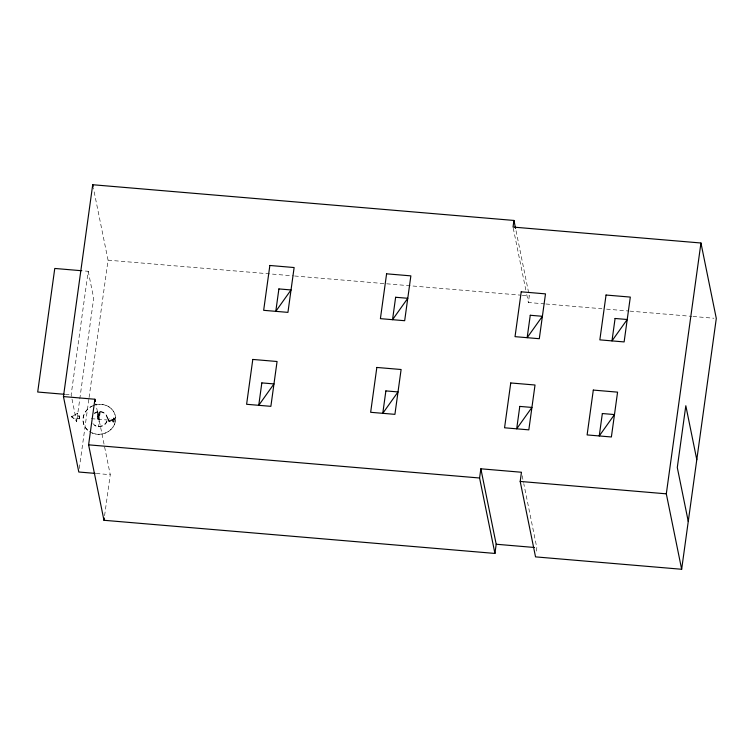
<?xml version="1.0" encoding="UTF-8"?>
<svg xmlns="http://www.w3.org/2000/svg" width="754" height="754" viewBox="0 0 754 754"><rect width="100%" height="100%" fill="white"/><g stroke="black" fill="none" stroke-linecap="round" stroke-linejoin="round"><path stroke-width="0.57" stroke-dasharray="3.77 2.83" d="M98.991 416.585L98.651 419.045L97.455 418.941L97.492 412.928L98.472 411.58L99.669 411.684L99.17 417.462L97.973 417.367L97.794 416.491L98.991 416.585L99.17 417.462M98.651 419.045L98.68 413.032L99.669 411.684M113.298 419.12L113.449 418.018L114.457 418.102L114.061 422.108L113.053 422.023L113.109 420.421L110.065 420.157L110.009 421.769L109.066 421.684L108.519 418.715L113.392 419.601L108.519 418.715M109.066 421.684L108.944 420.308M88.209 271.289L93.694 298.254L76.625 421.825L71.14 394.86L88.209 271.289L82.45 270.799M71.441 416.971L77.643 413.305L71.338 416.491L76.72 421.137L76.965 418.206L79.236 418.866L76.965 418.206M79.236 418.866L79.575 416.415L77.398 416.236L77.643 413.305M79.132 418.385L79.472 415.935L77.304 415.756M79.283 468.517L88.925 398.678M89.085 397.518L108.058 260.168L93.411 188.161M97.455 418.941L97.794 416.491M97.973 417.367L98.472 411.58M109.038 420.789L108.614 419.196M110.009 421.769L110.065 420.157M113.053 422.023L113.109 420.421M113.392 419.601L113.449 418.018M114.061 422.108L114.457 418.102M104.58 515.717L110.254 474.681L95.833 403.814M544.718 303.89L528.375 302.505L529.289 295.888L515.802 229.593M536.33 551.127L536.81 547.687L523.785 483.672M108.058 260.168L293.447 275.889M294.626 275.992L521.08 295.191M522.249 295.285L529.289 295.888M545.887 303.994L601.909 308.744M606.584 309.14L628.761 311.016M629.929 311.119L691.786 316.36M692.954 316.463L713.963 318.245M65.381 394.38L71.14 394.86M97.492 412.928L98.68 413.032M98.133 414.04L99.33 414.135M98.312 414.907L99.509 415.011M113.543 418.498L114.551 418.583M91.328 418.659L107.37 420.016L107.275 419.535M110.159 420.638L113.213 420.902M108.972 421.203L109.905 421.288M112.959 421.543L113.967 421.627M96.276 473.493L110.254 474.681M71.338 416.491L76.625 420.657M513.267 228.217L525.821 289.932M526.754 294.503L528.375 302.505M522.154 475.68L523.549 482.532M108.359 419.884L108.453 420.364M107.266 417.593L107.36 418.074M100.273 411.448L98.331 426.745L98.227 426.264M79.472 415.935L79.575 416.415M94.401 413.616A8.115 7.408 -11.5 0 1 105.287 414.097A8.115 7.408 -11.5 0 1 105.334 424.144A8.115 7.408 -11.5 0 1 94.457 425.416M89.472 431.59A16.362 14.948 -11.5 0 0 115.485 421.034A16.362 14.948 -11.5 0 0 93.713 405.445A16.362 14.948 -11.5 0 0 88.652 431.005A16.362 14.948 -11.5 0 1 92.063 406.067M93.034 405.633A16.362 14.948 -11.5 0 1 115.616 419.658A16.362 14.948 -11.5 0 1 91.234 432.542M94.307 413.135A8.115 7.408 -11.5 0 1 105.645 414.097A8.115 7.408 -11.5 0 1 104.203 424.577A8.115 7.408 -11.5 0 1 92.855 423.616"/><path stroke-width="1.13" d="M95.108 473.389L78.802 472.013L63.449 396.576L92.714 184.73L513.945 220.451L515.576 228.453M513.945 220.451L513.031 227.067L700.956 243.005L716.3 318.442L681.654 569.27L535.538 556.876L520.194 481.438L521.457 472.249L480.854 468.799L496.198 544.237L494.926 553.436L103.958 520.279L88.604 444.841L94.9 399.243L63.449 396.576M103.958 520.279L104.269 517.998M494.926 553.436L479.582 477.998L480.854 468.799M681.654 569.27L666.31 493.832L700.956 243.005M81.291 270.705L54.769 268.452L37.7 392.023L64.222 394.276M88.604 444.841L479.582 477.998M520.194 481.438L666.31 493.832M496.198 544.237L534.492 547.489M696.79 459.667L685.82 405.737L677.29 467.527L688.261 521.457M92.714 184.73L93.176 187.02M94.9 399.243L95.372 401.524M252.797 359.441L246.605 404.285L270.874 406.34L277.067 361.505L252.797 359.441M269.857 265.474L263.664 310.318L287.934 312.373L294.126 267.538L269.857 265.474M261.836 382.891L258.745 405.313L273.975 383.918L261.836 382.891M278.895 288.923L275.794 311.345L291.025 289.951L278.895 288.923M386.595 273.815L380.402 318.65L404.672 320.714L410.864 275.87L386.595 273.815M376.84 367.452L370.648 412.297L394.917 414.351L401.109 369.507L376.84 367.452M395.633 297.264L392.542 319.687L407.773 298.292L395.633 297.264M385.878 390.902L382.778 413.324L398.008 391.929L385.878 390.902M521.221 291.817L515.029 336.661L539.298 338.716L545.491 293.872L521.221 291.817M510.75 382.957L504.558 427.791L528.827 429.855L535.02 385.011L510.75 382.957M530.26 315.266L527.159 337.688L542.399 316.294L530.26 315.266M519.789 406.406L516.688 428.819L531.919 407.433L519.789 406.406M606.046 295.031L599.845 339.865L624.124 341.92L630.316 297.085L606.046 295.031M593.304 390.082L587.112 434.926L611.381 436.981L617.573 392.146L593.304 390.082M615.085 318.471L611.984 340.893L627.215 319.507L615.085 318.471M602.342 413.531L599.251 435.953L614.482 414.568L602.342 413.531"/></g></svg>
